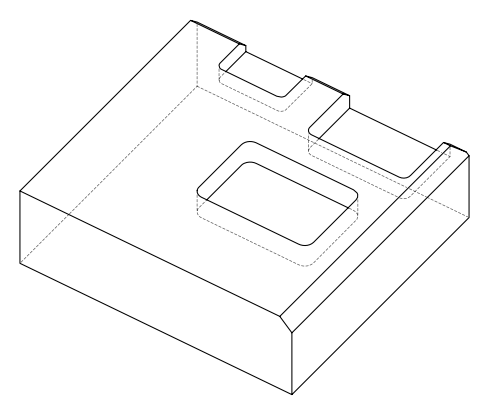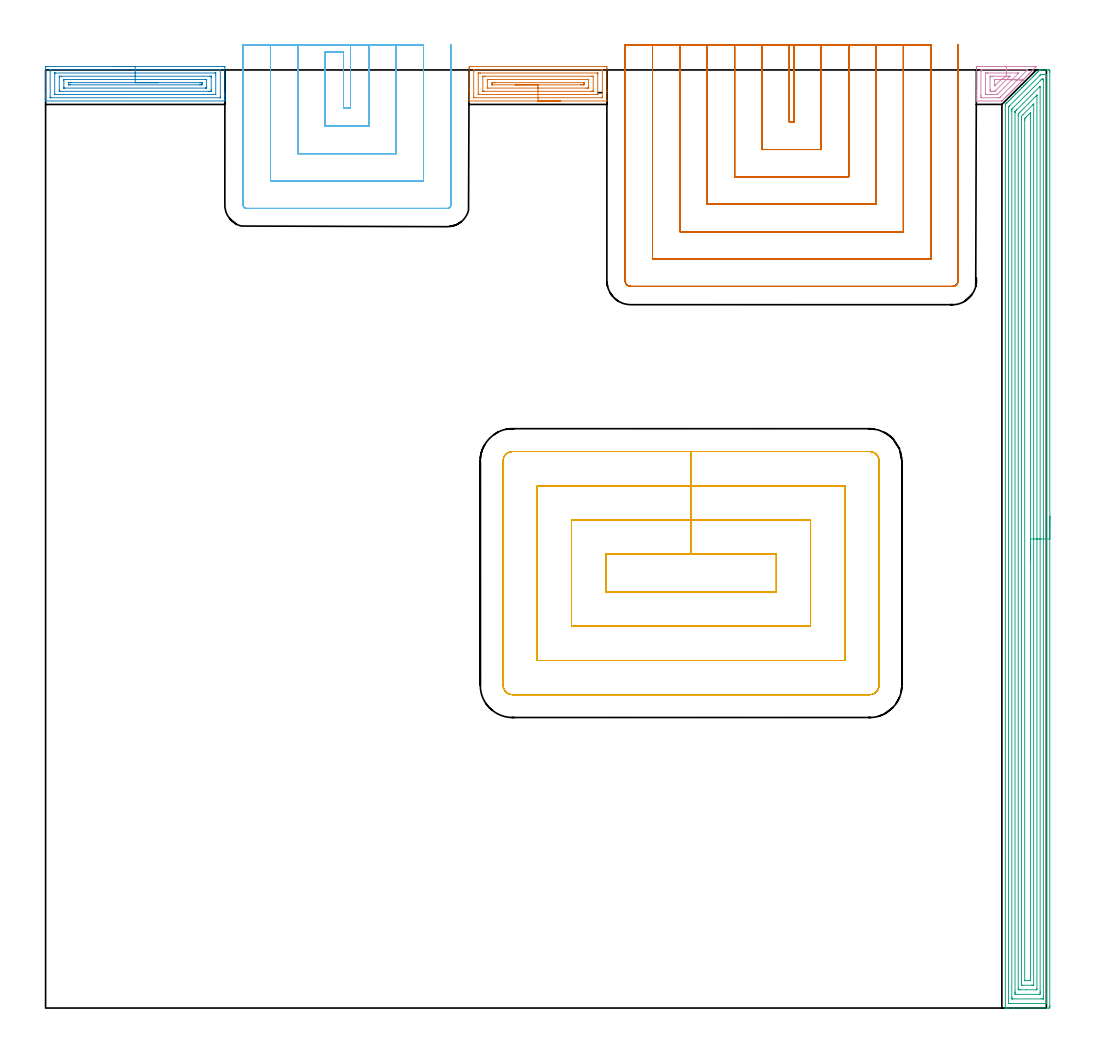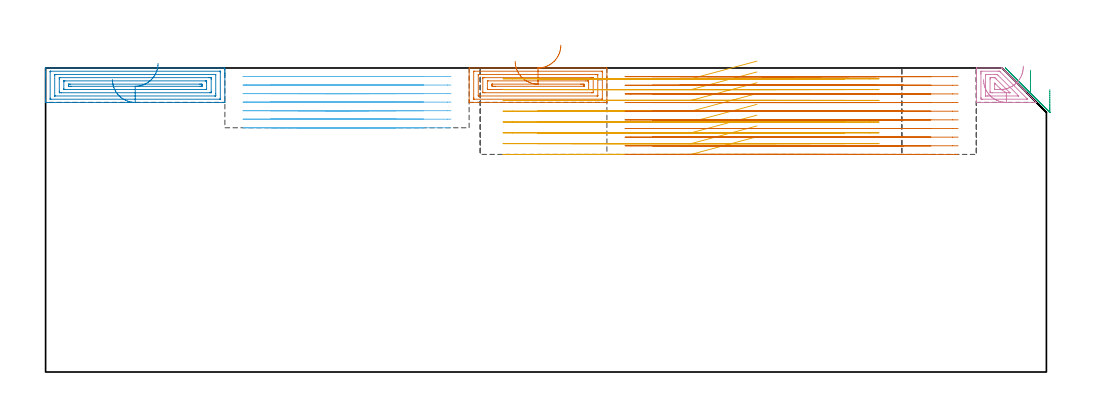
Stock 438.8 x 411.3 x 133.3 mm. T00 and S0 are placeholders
(PLAN: 7 operations, 2 tool changes, 119.7 min)
(1 AREA_MILL | FG_CHAMFER_SURFACE | UGT0205_001 | 3.13 min | 8537 mm3)
(2 AREA_MILL_1 | FG_CHAMFER_SURFACE_1 | UGT0205_001 | 4 min | 9785 mm3)
(3 AREA_MILL_2 | FG_CHAMFER_SURFACE_2 | UGT0205_001 | 23.09 min | 78186 mm3)
(4 AREA_MILL_3 | FG_CHAMFER_SURFACE_3 | UGT0205_001 | 1.14 min | 2686 mm3)
(5 MILL_RECTANGULAR_POCKET | POCKET_RECTANGULAR_STRAIGHT | UGT0201_094 | Follow Part, ap 5, ae 75% | 24.84 min | 880320 mm3)
(6 MILL_SLOT | SLOT_PARTIAL_RECTANGULAR | NXT0201_012 | Follow Part, ap 4, ae 75% | 14.92 min | 190154 mm3)
(7 MILL_SLOT_1 | SLOT_PARTIAL_RECTANGULAR_1 | NXT0201_012 | Follow Part, ap 4, ae 75% | 48.56 min | 628436 mm3)
(TOOL UGT0205_001 | Chamfer Mill 20 x 3 x 45 deg. | D20 FL50 Z2)
(TOOL UGT0201_094 | End mill 20 mm | D20 FL38 Z4)
(TOOL NXT0201_012 | ENDMILL 16mm [2P460-1600-NA 1630] | D16 FL38 Z6)
(OP 1 AREA_MILL)
G17 G21 G94 G90
T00 M6
G54
G17 G0 G90 X225.9 Y397.7 S1061 M3
G43 Z143.3 H0
G94 G1 X225.862 Z142.428 F250.
X225.748 Z141.563
X225.559 Z140.712
X225.297 Z139.88
X224.963 Z139.074
X224.56 Z138.3
X224.092 Z137.564
X223.56 Z136.872
X222.971 Z136.229
X222.328 Z135.639
X221.636 Z135.108
X220.9 Z134.64
X220.126 Z134.237
X219.32 Z133.903
X218.488 Z133.641
X217.637 Z133.452
X216.772 Z133.338
X215.9 Z133.3
X185.773
X185.71 Y397.705 Z133.292
X185.7 Y397.859 Z133.139
Y401.862 Z129.137
Y402.599 Z128.395
Y411.95 Z119.046
X185.703 Y412.319 Z118.677
X185.708 Y412.791 Z118.205
X185.74 Y412.793 Z118.203
X186.216 Y412.8 Z118.2
X245.101
X245.584 Y412.799 Z118.201
X246.06 Y412.793 Z118.203
X246.092 Y412.791 Z118.205
X246.097 Y412.319 Z118.677
X246.1 Y411.804 Z119.192
Y402.599 Z128.395
Y401.862 Z129.137
Y401.716 Z129.282
X246.099 Y397.857 Z133.141
X246.09 Y397.705 Z133.292
X246.027 Y397.7 Z133.3
X215.9
Y399.114 Z131.886
X187.939 Y399.115 Z131.885
X187.783 Y399.118 Z131.882
X187.713 Y399.121 Z131.879
X187.706 Y399.16 Z131.84
X187.702 Y399.205 Z131.795
X187.7 Y399.352 Z131.648
Y410.839 Z120.161
X187.702 Y411.127 Z119.873
X187.706 Y411.318 Z119.682
X187.711 Y411.38 Z119.62
X187.728 Y411.382 Z119.618
X187.779 Y411.384 Z119.616
X187.988 Y411.386 Z119.614
X243.861 Y411.385 Z119.615
X244.017 Y411.382 Z119.618
X244.087 Y411.379 Z119.621
X244.094 Y411.34 Z119.66
X244.098 Y411.295 Z119.705
X244.1 Y411.148 Z119.852
Y399.661 Z131.339
X244.098 Y399.373 Z131.627
X244.094 Y399.182 Z131.818
X244.089 Y399.12 Z131.88
X244.072 Y399.118 Z131.882
X244.021 Y399.115 Z131.885
X243.812 Y399.114 Z131.886
X215.9
Y400.528 Z130.472
X190.065 Y400.529 Z130.471
X189.761 Y400.53 Z130.47
X189.719 Y400.532 Z130.468
X189.714 Y400.534 Z130.466
X189.708 Y400.571 Z130.429
X189.703 Y400.651 Z130.349
X189.7 Y400.892 Z130.108
Y409.728 Z121.272
X189.702 Y409.789 Z121.211
X189.708 Y409.909 Z121.091
X189.713 Y409.966 Z121.034
X189.724 Y409.968 Z121.032
X189.761 Y409.969 Z121.031
X190.342 Y409.971 Z121.029
X190.647
X241.735
X242.039 Y409.97 Z121.03
X242.081 Y409.968 Z121.032
X242.086 Y409.966 Z121.034
X242.092 Y409.929 Z121.071
X242.097 Y409.849 Z121.151
X242.1 Y409.728 Z121.272
Y409.668 Z121.332
Y400.772 Z130.228
X242.098 Y400.711 Z130.289
X242.092 Y400.591 Z130.409
X242.087 Y400.534 Z130.466
X242.076 Y400.532 Z130.468
X242.039 Y400.53 Z130.47
X241.458 Y400.529 Z130.471
X241.153 Y400.528 Z130.472
X215.9
Y401.943 Z129.057
X192.419
X192.19 Y401.944 Z129.056
X191.732 Y401.948 Z129.052
X191.712 Y401.949 Z129.051
X191.709 Y401.973 Z129.027
X191.704 Y402.038 Z128.962
X191.701 Y402.17 Z128.83
Y408.259 Z122.741
X191.703 Y408.438 Z122.562
X191.707 Y408.527 Z122.473
X191.71 Y408.546 Z122.454
X191.72 Y408.551 Z122.449
X191.765 Y408.553 Z122.447
X192.419 Y408.557 Z122.443
X192.647
X239.381
X239.61 Y408.556 Z122.444
X240.068 Y408.552 Z122.448
X240.088 Y408.551 Z122.449
X240.091 Y408.527 Z122.473
X240.096 Y408.462 Z122.538
X240.099 Y408.33 Z122.67
Y402.241 Z128.759
X240.097 Y402.062 Z128.938
X240.093 Y401.973 Z129.027
X240.09 Y401.954 Z129.046
X240.08 Y401.949 Z129.051
X240.035 Y401.947 Z129.053
X239.381 Y401.943 Z129.057
X239.153
X215.9
Y403.357 Z127.643
X194.065
X193.812 Y403.359 Z127.641
X193.741 Y403.362 Z127.638
X193.708 Y403.365 Z127.635
X193.707 Y403.371 Z127.629
X193.703 Y403.413 Z127.587
X193.701 Y403.483 Z127.517
Y406.622 Z124.378
X193.707 Y407.017 Z123.983
X193.71 Y407.133 Z123.867
X193.939 Y407.139 Z123.861
X194.066 Y407.142 Z123.858
X194.191 Y407.143 Z123.857
X194.951
X237.735
X237.988 Y407.141 Z123.859
X238.059 Y407.138 Z123.862
X238.092 Y407.135 Z123.865
X238.093 Y407.129 Z123.871
X238.097 Y407.087 Z123.913
X238.099 Y407.017 Z123.983
Y403.878 Z127.122
X238.093 Y403.483 Z127.517
X238.09 Y403.367 Z127.633
X237.862 Y403.361 Z127.639
X237.734 Y403.358 Z127.642
X237.609 Y403.357 Z127.643
X236.849
X215.9
Y404.771 Z126.229
X195.963 Y404.772 Z126.228
X195.803 Y404.773 Z126.227
X195.746 Y404.775 Z126.225
X195.72 Y404.777 Z126.223
X195.71 Y404.813 Z126.187
X195.706 Y404.988 Z126.012
X195.705 Y405.25 Z125.75
X195.709 Y405.503 Z125.497
X195.732 Y405.722 Z125.278
X195.963 Y405.725 Z125.275
X196.37 Y405.728 Z125.272
X196.849 Y405.729 Z125.271
X197.255
X235.837 Y405.728 Z125.272
X235.997 Y405.727 Z125.273
X236.054 Y405.725 Z125.275
X236.08 Y405.723 Z125.277
X236.09 Y405.686 Z125.314
X236.094 Y405.512 Z125.488
X236.095 Y405.25 Z125.75
X236.091 Y404.997 Z126.003
X236.068 Y404.778 Z126.222
X235.837 Y404.775 Z126.225
X235.43 Y404.772 Z126.228
X234.951 Y404.771 Z126.229
X234.545
X215.9
X215.029 Z126.267
X214.164 Z126.381
X213.312 Z126.57
X212.48 Z126.832
X211.674 Z127.166
X210.9 Z127.569
X210.164 Z128.037
X209.472 Z128.568
X208.829 Z129.158
X208.24 Z129.801
X207.709 Z130.493
X207.24 Z131.229
X206.837 Z132.003
X206.503 Z132.809
X206.241 Z133.641
X206.052 Z134.492
X205.938 Z135.357
X205.9 Z136.229
G0 Z143.3
M5
M2
(OP 2 AREA_MILL_1)
G17 G21 G94 G90
T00 M6
G54
G17 G0 G90 X29.3 Y412.8 S1061 M3
G43 Z143.3 H0
Z128.2
G94 G1 X29.338 Z127.329 F250.
X29.452 Z126.464
X29.641 Z125.612
X29.903 Z124.78
X30.237 Z123.974
X30.64 Z123.2
X31.108 Z122.464
X31.64 Z121.772
X32.229 Z121.129
X32.872 Z120.54
X33.564 Z120.009
X34.3 Z119.54
X35.074 Z119.137
X35.88 Z118.803
X36.712 Z118.541
X37.563 Z118.352
X38.428 Z118.238
X39.3 Z118.2
X78.025
X78.436 Y412.795 Z118.202
X78.59 Y412.791 Z118.206
X78.6 Y412.632 Z118.365
Y401.716 Z129.279
Y401.089 Z129.909
Y400.832 Z130.165
Y400.205 Z130.792
Y399.948 Z131.048
Y399.435 Z131.564
Y398.695 Z132.304
Y398.181 Z132.817
X78.599 Y397.979 Z133.02
X78.59 Y397.706 Z133.293
X78.471 Y397.7 Z133.3
X0.129
X0.01 Y397.706 Z133.293
X0. Y397.98 Z133.019
Y399.435 Z131.564
Y399.948 Z131.048
Y400.205 Z130.792
Y400.832 Z130.165
Y401.089 Z129.909
Y401.716 Z129.279
Y411.749 Z119.248
X0.004 Y412.319 Z118.678
X0.008 Y412.791 Z118.206
X0.095 Y412.794 Z118.203
X0.574 Y412.8 Z118.2
X39.3
Y411.386 Z119.614
X76.295
X76.463 Y411.384 Z119.616
X76.546 Y411.381 Z119.619
X76.581 Y411.379 Z119.621
X76.59 Y411.359 Z119.641
X76.594 Y411.279 Z119.721
X76.599 Y411.084 Z119.916
X76.6 Y399.596 Z131.404
X76.597 Y399.244 Z131.756
X76.593 Y399.143 Z131.857
X76.59 Y399.12 Z131.88
X76.585 Y399.118 Z131.882
X76.56 Y399.116 Z131.884
X76.455 Y399.115 Z131.885
X76.245 Y399.114 Z131.886
X2.305
X2.137 Y399.116 Z131.884
X2.054 Y399.119 Z131.881
X2.019 Y399.121 Z131.879
X2.01 Y399.141 Z131.859
X2.006 Y399.221 Z131.779
X2.001 Y399.416 Z131.584
X2. Y410.904 Z120.096
X2.003 Y411.256 Z119.744
X2.007 Y411.356 Z119.644
X2.01 Y411.38 Z119.62
X2.015 Y411.382 Z119.618
X2.04 Y411.384 Z119.616
X2.145 Y411.385 Z119.615
X2.355 Y411.386 Z119.614
X39.3
Y409.971 Z121.029
X74.159
X74.465 Y409.967 Z121.033
X74.564 Y409.965 Z121.035
X74.59 Y409.959 Z121.041
X74.595 Y409.892 Z121.108
X74.598 Y409.802 Z121.198
X74.599 Y409.668 Z121.332
X74.6 Y408.919 Z122.081
X74.599 Y400.698 Z130.302
X74.592 Y400.564 Z130.436
X74.589 Y400.534 Z130.466
X74.578 Y400.532 Z130.468
X74.541 Y400.53 Z130.47
X74.465 Y400.529 Z130.471
X4.44
X4.135 Y400.533 Z130.467
X4.036 Y400.535 Z130.465
X4.01 Y400.541 Z130.459
X4.005 Y400.608 Z130.392
X4.002 Y400.698 Z130.302
X4. Y400.832 Z130.168
Y400.966 Z130.034
X4.001 Y409.801 Z121.199
X4.008 Y409.936 Z121.064
X4.011 Y409.966 Z121.034
X4.022 Y409.968 Z121.032
X4.059 Y409.97 Z121.03
X4.135 Y409.971 Z121.029
X39.3
Y408.557 Z122.443
X72.023
X72.519 Y408.555 Z122.445
X72.575 Y408.553 Z122.447
X72.587 Y408.551 Z122.449
X72.591 Y408.539 Z122.461
X72.595 Y408.497 Z122.503
X72.599 Y408.326 Z122.674
X72.6 Y407.984 Z123.016
Y402.599 Z128.401
X72.596 Y402.199 Z128.801
X72.592 Y401.999 Z129.001
X72.59 Y401.955 Z129.045
X72.548 Y401.95 Z129.05
X72.451 Y401.947 Z129.053
X71.794 Y401.943 Z129.057
X71.565
X6.577
X6.081 Y401.945 Z129.055
X6.025 Y401.947 Z129.053
X6.013 Y401.949 Z129.051
X6.009 Y401.961 Z129.039
X6.005 Y402.003 Z128.997
X6.001 Y402.174 Z128.826
X6. Y402.516 Z128.484
Y407.901 Z123.099
X6.004 Y408.301 Z122.699
X6.008 Y408.5 Z122.5
X6.01 Y408.545 Z122.455
X6.052 Y408.55 Z122.45
X6.149 Y408.553 Z122.447
X6.806 Y408.557 Z122.443
X7.035
X39.3
Y407.143 Z123.857
X70.14 Y407.142 Z123.858
X70.394 Y407.14 Z123.86
X70.562 Y407.136 Z123.864
X70.592 Y407.132 Z123.868
X70.594 Y407.124 Z123.876
X70.597 Y407.1 Z123.9
X70.599 Y407.017 Z123.983
X70.6 Y403.784 Z127.216
X70.598 Y403.483 Z127.517
X70.595 Y403.41 Z127.59
X70.59 Y403.375 Z127.625
X70.586 Y403.364 Z127.636
X70.52 Y403.362 Z127.638
X70.267 Y403.358 Z127.642
X70.14 Y403.357 Z127.643
X70.013
X8.46
X8.206 Y403.36 Z127.64
X8.038 Y403.364 Z127.636
X8.008 Y403.368 Z127.632
X8.006 Y403.376 Z127.624
X8.003 Y403.4 Z127.6
X8.001 Y403.483 Z127.517
X8. Y406.716 Z124.284
X8.002 Y407.017 Z123.983
X8.005 Y407.09 Z123.91
X8.01 Y407.125 Z123.875
X8.014 Y407.136 Z123.864
X8.079 Y407.138 Z123.862
X8.333 Y407.142 Z123.858
X8.46 Y407.143 Z123.857
X8.587
X39.3
Y405.729 Z125.271
X67.75
X68.233 Y405.727 Z125.273
X68.394 Y405.725 Z125.275
X68.521 Y405.722 Z125.278
X68.59 Y405.713 Z125.287
X68.592 Y405.614 Z125.386
X68.595 Y405.25 Z125.75
X68.593 Y404.892 Z126.108
X68.585 Y404.778 Z126.222
X68.474 Y404.776 Z126.224
X68.233 Y404.773 Z126.227
X67.825 Y404.771 Z126.229
X67.343
X10.849
X10.367 Y404.773 Z126.227
X10.206 Y404.775 Z126.225
X10.079 Y404.778 Z126.222
X10.01 Y404.787 Z126.213
X10.008 Y404.886 Z126.114
X10.005 Y405.25 Z125.75
X10.007 Y405.608 Z125.392
X10.015 Y405.722 Z125.278
X10.126 Y405.724 Z125.276
X10.367 Y405.727 Z125.273
X10.775 Y405.728 Z125.272
X11.257 Y405.729 Z125.271
X39.3
X40.172 Z125.309
X41.036 Z125.423
X41.888 Z125.612
X42.72 Z125.874
X43.526 Z126.208
X44.3 Z126.611
X45.036 Z127.08
X45.728 Z127.611
X46.371 Z128.2
X46.96 Z128.843
X47.491 Z129.535
X47.96 Z130.271
X48.363 Z131.045
X48.697 Z131.851
X48.959 Z132.683
X49.148 Z133.535
X49.262 Z134.4
X49.3 Z135.271
G0 Z143.3
M5
M2
(OP 3 AREA_MILL_2)
G17 G21 G94 G90
T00 M6
G54
G17 G0 G90 X440.3 Y215.65 S1061 M3
G43 Z143.3 H0
Z123.8
G94 G1 Y215.612 Z122.928 F250.
Y215.498 Z122.063
Y215.309 Z121.212
Y215.047 Z120.38
Y214.713 Z119.574
Y214.31 Z118.8
Y213.842 Z118.064
Y213.31 Z117.372
Y212.721 Z116.729
Y212.078 Z116.14
Y211.386 Z115.608
Y210.65 Z115.14
Y209.876 Z114.737
Y209.07 Z114.403
Y208.238 Z114.141
Y207.386 Z113.952
Y206.522 Z113.838
Y205.65 Z113.8
Y1.03
X440.299 Y0.618 Z113.801
X440.295 Y0.142 Z113.803
X440.292 Y0.009 Z113.806
X439.824 Y0. Z114.274
X424.537 Z129.558
X422.159 Z131.935
X421.48 Z132.619
X421.166 Z132.933
X420.813 Z133.277
X420.802 Y0.007 Z133.288
X420.8 Y0.172 Z133.3
Y395.941
X420.804 Y396.196 Z133.29
X420.822 Y396.224 Z133.273
X420.986 Y396.387 Z133.112
X421.123 Y396.524 Z132.975
X421.276 Y396.679 Z132.819
X421.433 Y396.834 Z132.665
X421.56 Y396.961 Z132.538
X421.718 Y397.12 Z132.377
X422.218 Y397.618 Z131.882
X422.475 Y397.876 Z131.623
X422.601 Y398.003 Z131.495
X422.959 Y398.359 Z131.141
X423.132 Y398.532 Z130.968
X423.369 Y398.77 Z130.729
X423.484 Y398.886 Z130.612
X423.813 Y399.214 Z130.286
X424.046 Y399.446 Z130.054
X424.262 Y399.663 Z129.836
X424.367 Y399.769 Z129.729
X424.809 Y400.21 Z129.29
X425.251 Y400.653 Z128.845
X425.454 Y400.854 Z128.645
X425.522 Y400.922 Z128.578
X426.134 Y401.536 Z127.962
X426.375 Y401.776 Z127.724
X427.017 Y402.419 Z127.079
X427.229 Y402.629 Z126.871
X427.9 Y403.302 Z126.196
X428.083 Y403.484 Z126.017
X428.134 Y403.534 Z125.966
X428.784 Y404.185 Z125.313
X428.938 Y404.338 Z125.162
X429.028 Y404.428 Z125.072
X429.225 Y404.626 Z124.873
X429.324 Y404.726 Z124.773
X429.667 Y405.068 Z124.43
X429.792 Y405.192 Z124.308
X429.921 Y405.321 Z124.179
X430.108 Y405.51 Z123.989
X430.218 Y405.619 Z123.88
X430.814 Y406.215 Z123.285
X430.992 Y406.393 Z123.106
X431.708 Y407.108 Z122.392
X431.875 Y407.276 Z122.222
X432.601 Y408.001 Z121.498
X432.758 Y408.16 Z121.339
X433.2 Y408.6 Z120.9
X433.494 Y408.895 Z120.605
X433.641 Y409.043 Z120.455
X434.062 Y409.462 Z120.038
X434.083 Y409.483 Z120.017
X434.387 Y409.788 Z119.711
X434.525 Y409.926 Z119.572
X434.916 Y410.316 Z119.184
X435.02 Y410.42 Z119.08
X435.281 Y410.681 Z118.818
X435.408 Y410.81 Z118.688
X435.77 Y411.17 Z118.33
X435.849 Y411.25 Z118.25
X435.879 Y411.277 Z118.221
X435.91 Y411.299 Z118.188
X436.291 Y411.3 Z117.808
X436.359 Z117.74
X437.174 Z116.921
X438.397 Z115.7
X438.941 Z115.154
X439.552 Z114.543
X439.824 Y411.297 Z114.271
X440.291 Y411.291 Z113.805
X440.294 Y411.157 Z113.803
X440.299 Y410.681 Z113.801
X440.3 Y410.2 Z113.8
Y205.65
X438.886 Z115.214
X438.885 Y2.091 Z115.215
X438.884 Y2.039 Z115.216
X438.881 Y2.015 Z115.219
X438.88 Y2.01 Z115.22
X438.858 Y2.008 Z115.242
X438.457 Y2.001 Z115.643
X423.043 Z131.057
X422.557 Y2.003 Z131.543
X422.327 Y2.01 Z131.773
X422.221 Y2.02 Z131.879
X422.215 Y2.349 Z131.885
Y2.405
Y394.601
X422.219 Y395.019 Z131.881
X422.221 Y395.123 Z131.879
X422.228 Y395.166 Z131.872
X422.254 Y395.196 Z131.846
X422.352 Y395.299 Z131.748
X422.544 Y395.494 Z131.556
X435.944 Y408.895 Z118.156
X436.12 Y409.068 Z117.98
X436.291 Y409.233 Z117.809
X436.354 Y409.29 Z117.746
X436.412 Y409.293 Z117.688
X436.532 Y409.297 Z117.568
X436.774 Y409.3 Z117.326
X438.057 Y409.299 Z116.043
X438.543 Y409.297 Z115.557
X438.773 Y409.29 Z115.327
X438.879 Y409.28 Z115.221
X438.885 Y408.951 Z115.215
Y408.895
X438.886 Y205.65 Z115.214
X437.472 Z116.628
X437.471 Y4.785 Z116.629
X437.469 Y4.192 Z116.631
X437.466 Y4.043 Z116.634
X437.465 Y4.013 Z116.635
X437.427 Y4.008 Z116.673
X437.362 Y4.002 Z116.738
X437.174 Y4.001 Z116.926
X436.481 Y4. Z117.619
X424.115 Y4.001 Z129.985
X423.926 Y4.004 Z130.174
X423.736 Y4.01 Z130.364
X423.635 Y4.021 Z130.465
X423.632 Y4.092 Z130.468
X423.63 Y4.192 Z130.47
X423.629 Y4.492 Z130.471
Y393.114
X423.63 Y393.707 Z130.47
X423.633 Y394.004 Z130.467
X423.635 Y394.104 Z130.465
X423.692 Y394.181 Z130.408
X423.926 Y394.424 Z130.174
X424.013 Y394.513 Z130.087
X436.448 Y406.949 Z117.652
X436.61 Y407.108 Z117.49
X436.8 Y407.288 Z117.3
X436.988 Y407.296 Z117.112
X437.174 Y407.295 Z116.926
X437.364 Y407.29 Z116.736
X437.465 Y407.279 Z116.635
X437.468 Y407.208 Z116.632
X437.47 Y407.108 Z116.63
X437.471 Y406.808 Z116.629
X437.472 Y205.65 Z116.628
X436.057 Z118.043
Y7.109
X436.056 Y6.872 Z118.044
X436.051 Y6.221 Z118.049
X436.047 Y6.01 Z118.053
X435.387 Y6. Z118.713
X425.671 Z128.429
X425.257 Y6.006 Z128.843
X425.057 Y6.01 Z129.043
X425.05 Y6.124 Z129.05
X425.044 Y6.634 Z129.056
X425.043 Y6.872 Z129.057
Y7.529
Y392.577
X425.044 Y392.814 Z129.056
X425.046 Y392.978 Z129.054
X425.05 Y393.059 Z129.05
X425.054 Y393.094 Z129.046
X425.078 Y393.12 Z129.022
X425.232 Y393.279 Z128.868
X425.656 Y393.707 Z128.444
X425.692 Y393.744 Z128.408
X435.943 Y403.994 Z118.157
X436.009 Y404.057 Z118.091
X436.036 Y404.081 Z118.064
X436.049 Y404.089 Z118.051
X436.051 Y404.084 Z118.049
X436.053 Y404.007 Z118.047
X436.057 Y403.772 Z118.043
Y205.65
X434.643 Z119.457
Y8.539
X434.636 Y8.026 Z119.464
X434.605 Y8.01 Z119.495
X434.525 Y8.007 Z119.575
X434.291 Y8.001 Z119.809
X430.108 Y8. Z123.992
X427.459 Z126.641
X427.226 Y8.001 Z126.874
X426.576 Y8.008 Z127.524
X426.484 Y8.01 Z127.616
X426.464 Y8.018 Z127.636
X426.461 Y8.139 Z127.639
X426.459 Y8.299 Z127.641
X426.457 Y8.779 Z127.643
Y391.147
X426.462 Y391.92 Z127.638
X426.463 Y392.035 Z127.637
X426.495 Y392.085 Z127.605
X426.576 Y392.17 Z127.524
X426.893 Y392.493 Z127.207
X427.212 Y392.814 Z126.888
X434.525 Y400.126 Z119.575
X434.607 Y400.206 Z119.493
X434.631 Y400.225 Z119.469
X434.637 Y400.227 Z119.463
X434.639 Y400.223 Z119.461
X434.642 Y400.161 Z119.458
X434.643 Y400.081 Z119.457
Y399.961
Y205.65
X433.229 Z120.871
X433.228 Y10.208 Z120.872
X433.227 Y10.089 Z120.873
X433.224 Y10.03 Z120.876
X433.221 Y10.01 Z120.879
X433.194 Y10.005 Z120.906
X432.758 Y10.002 Z121.342
X432.315 Y10. Z121.785
X428.342 Y10.001 Z125.758
X427.895 Y10.004 Z126.205
X427.879 Y10.01 Z126.221
X427.876 Y10.023 Z126.224
X427.873 Y10.446 Z126.227
X427.871 Y10.922 Z126.229
Y11.339
Y389.716
X427.873 Y390.134 Z126.227
X427.876 Y390.605 Z126.224
X427.882 Y391.027 Z126.218
X428.554 Y391.706 Z125.546
X432.758 Y395.91 Z121.342
X432.997 Y396.146 Z121.103
X433.191 Y396.334 Z120.909
X433.218 Y396.359 Z120.882
X433.222 Y396.321 Z120.878
X433.226 Y396.241 Z120.874
X433.228 Y396.165 Z120.872
X433.229 Y396.108 Z120.871
Y205.65
X431.815 Z122.285
X431.814 Y12.294 Z122.286
X431.813 Y12.232 Z122.287
X431.808 Y12.027 Z122.292
X431.804 Y12.01 Z122.296
X431.727 Y12.006 Z122.373
X431.604 Y12.002 Z122.496
X431.451 Y12.001 Z122.649
X431.221 Y12. Z122.879
X429.455 Z124.645
X429.354 Y12.001 Z124.746
X429.329 Y12.004 Z124.771
X429.306 Y12.01 Z124.794
X429.292 Y12.016 Z124.808
X429.291 Y12.042 Z124.809
X429.286 Y12.171 Z124.814
Y389.24
X429.288 Y389.657 Z124.812
X429.29 Y389.864 Z124.81
X429.292 Y389.965 Z124.808
X429.333 Y390.025 Z124.767
X429.435 Y390.134 Z124.665
X429.772 Y390.474 Z124.328
X430.108 Y390.811 Z123.992
X431.406 Y392.108 Z122.694
X431.549 Y392.25 Z122.551
X431.787 Y392.48 Z122.313
X431.807 Y392.498 Z122.293
X431.809 Y392.443 Z122.291
X431.812 Y392.289 Z122.288
X431.815 Y391.981 Z122.285
Y391.92
Y205.65
Y204.778 Z122.323
Y203.914 Z122.437
Y203.062 Z122.626
Y202.23 Z122.888
Y201.424 Z123.222
Y200.65 Z123.625
Y199.914 Z124.094
Y199.222 Z124.625
Y198.579 Z125.214
Y197.99 Z125.857
Y197.458 Z126.549
Y196.99 Z127.285
Y196.587 Z128.059
Y196.253 Z128.865
Y195.991 Z129.697
Y195.802 Z130.549
Y195.688 Z131.414
Y195.65 Z132.285
G0 Z143.3
M5
M2
(OP 4 AREA_MILL_3)
G17 G21 G94 G90
T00 M6
G54
G17 G0 G90 X411.25 Y412.8 S1061 M3
G43 Z143.3 H0
Z128.2
G94 G1 X411.288 Z127.328 F250.
X411.402 Z126.464
X411.591 Z125.612
X411.853 Z124.78
X412.187 Z123.974
X412.59 Z123.2
X413.059 Z122.464
X413.59 Z121.772
X414.179 Z121.129
X414.822 Z120.54
X415.514 Z120.009
X416.25 Z119.54
X417.024 Z119.137
X417.83 Z118.803
X418.662 Z118.541
X419.514 Z118.352
X420.378 Z118.238
X421.25 Z118.2
X434.375
X434.391 Y412.798 Z118.201
X434.376 Y412.775 Z118.224
X433.92 Y412.319 Z118.678
X433.46 Y411.86 Z119.14
X433.037 Y411.435 Z119.562
X432.543 Y410.943 Z120.057
X432.153 Y410.552 Z120.446
X431.626 Y410.026 Z120.973
X431.385 Y409.783 Z121.214
X431.269 Y409.668 Z121.329
X431.087 Y409.487 Z121.513
X430.934 Y409.334 Z121.666
X430.827 Y409.226 Z121.771
X430.789 Y409.188 Z121.81
X430.081 Y408.481 Z122.519
X429.944 Y408.343 Z122.654
X429.894 Y408.293 Z122.705
X429.228 Y407.628 Z123.372
X429.061 Y407.459 Z123.538
X429. Y407.399 Z123.599
X428.374 Y406.774 Z124.226
X428.177 Y406.575 Z124.421
X427.521 Y405.921 Z125.079
X427.294 Y405.692 Z125.304
X426.669 Y405.069 Z125.931
X426.615 Y405.015 Z125.984
X426.41 Y404.808 Z126.188
X425.816 Y404.216 Z126.784
X425.721 Y404.121 Z126.878
X425.527 Y403.925 Z127.071
X424.963 Y403.362 Z127.637
X424.827 Y403.226 Z127.772
X424.643 Y403.041 Z127.955
X424.109 Y402.509 Z128.491
X423.759 Y402.157 Z128.839
X423.256 Y401.656 Z129.344
X423.039 Y401.437 Z129.56
X422.876 Y401.274 Z129.721
X422.715 Y401.114 Z129.883
X422.591 Y400.99 Z130.007
X422.435 Y400.832 Z130.163
X422.279 Y400.678 Z130.32
X422.144 Y400.543 Z130.455
X421.993 Y400.39 Z130.605
X421.842 Y400.241 Z130.757
X421.697 Y400.096 Z130.902
X421.551 Y399.949 Z131.047
X421.406 Y399.805 Z131.193
X421.25 Y399.649 Z131.349
X421.109 Y399.507 Z131.489
X420.969 Y399.368 Z131.63
X420.803 Y399.202 Z131.796
X420.667 Y399.065 Z131.931
X419.462 Y397.86 Z133.137
X419.323 Y397.727 Z133.27
X419.295 Y397.705 Z133.29
X419.014 Y397.7 Z133.3
X408.283
X408.108 Y397.703 Z133.288
X408.1 Y397.716 Z133.275
Y398.095 Z132.905
Y398.34 Z132.66
Y399.065 Z131.93
Y400.311 Z130.686
Y401.716 Z129.28
Y412.058 Z118.939
X408.103 Y412.319 Z118.679
X408.109 Y412.792 Z118.206
X408.248 Y412.795 Z118.203
X408.731 Y412.8 Z118.2
X421.25
Y411.386 Z119.614
X430.243 Y411.385 Z119.615
X430.496 Y411.379 Z119.621
X430.482 Y411.343 Z119.657
X430.388 Y411.242 Z119.758
X430.29 Y411.141 Z119.859
X430.192 Y411.042 Z119.958
X418.567 Y399.417 Z131.583
X418.388 Y399.243 Z131.757
X418.281 Y399.143 Z131.857
X418.249 Y399.121 Z131.879
X418.2 Y399.118 Z131.882
X418.095 Y399.116 Z131.884
X417.673 Y399.114 Z131.886
X410.468 Y399.115 Z131.885
X410.126 Y399.121 Z131.879
X410.11 Y399.232 Z131.768
X410.103 Y399.476 Z131.524
X410.101 Y399.949 Z131.051
X410.1 Y400.363 Z130.637
X410.101 Y410.552 Z120.448
X410.102 Y410.963 Z120.037
X410.11 Y411.373 Z119.627
X410.519 Y411.384 Z119.616
X410.57 Y411.385 Z119.615
X421.25 Y411.386 Z119.614
Y409.972 Z121.028
X426.309 Y409.971 Z121.029
X426.429 Y409.969 Z121.031
X426.615 Y409.965 Z121.035
X426.647 Y409.956 Z121.044
X426.633 Y409.938 Z121.062
X426.615 Y409.916 Z121.084
X417.533 Y400.832 Z130.168
X417.28 Y400.585 Z130.415
X417.239 Y400.548 Z130.452
X417.221 Y400.536 Z130.464
X417.188 Y400.533 Z130.467
X417.084 Y400.53 Z130.47
X416.779 Y400.529 Z130.471
X416.192 Y400.528 Z130.472
X413.509
X412.615 Y400.529 Z130.471
X412.308 Y400.53 Z130.47
X412.205 Y400.532 Z130.468
X412.125 Y400.535 Z130.465
X412.11 Y400.538 Z130.462
X412.106 Y400.569 Z130.431
X412.103 Y400.627 Z130.373
X412.101 Y400.832 Z130.168
X412.1 Y401.037 Z129.963
X412.101 Y409.872 Z121.128
X412.107 Y409.941 Z121.059
X412.11 Y409.962 Z121.038
X412.119 Y409.965 Z121.035
X412.154 Y409.967 Z121.033
X412.308 Y409.97 Z121.03
X412.895 Y409.971 Z121.029
X413.202 Y409.972 Z121.028
X421.25
Y408.557 Z122.443
X422.374
X422.662
X422.75 Y408.556 Z122.444
X422.786 Y408.553 Z122.447
X422.791 Y408.551 Z122.449
X422.79 Y408.547 Z122.453
X422.755 Y408.507 Z122.493
X422.665 Y408.414 Z122.586
X422.593 Y408.341 Z122.659
X416.779 Y402.527 Z128.473
X416.367 Y402.123 Z128.877
X416.202 Y401.963 Z129.037
X416.172 Y401.949 Z129.051
X416.133 Y401.947 Z129.053
X416.051 Y401.944 Z129.056
X415.885 Y401.943 Z129.057
X415.655
X414.99
X414.76 Y401.944 Z129.056
X414.233 Y401.948 Z129.052
X414.112 Y401.95 Z129.05
X414.108 Y402.159 Z128.841
X414.1 Y402.595 Z128.405
Y407.897 Z123.103
X414.109 Y408.341 Z122.659
X414.114 Y408.55 Z122.45
X414.33 Y408.553 Z122.447
X414.99 Y408.557 Z122.443
X415.22
X421.25
X418.924 Y407.134 Z123.866
X418.815 Y407.017 Z123.983
X418.693 Y406.893 Z124.107
X418.567 Y406.765 Z124.235
X416.471 Y404.671 Z126.329
X416.161 Y404.366 Z126.634
X416.147 Y404.356 Z126.644
X416.11 Y404.366 Z126.634
X416.107 Y404.488 Z126.512
X416.101 Y405.037 Z125.963
X416.1 Y406.804 Z124.196
X416.103 Y407.017 Z123.983
X416.106 Y407.101 Z123.899
X416.109 Y407.136 Z123.864
X416.269 Y407.139 Z123.861
X416.524 Y407.142 Z123.858
X418.567
X418.695 Y407.14 Z123.86
X418.924 Y407.134 Z123.866
X419.794 Y407.111 Z123.927
X420.655 Y407.089 Z124.063
X421.501 Y407.067 Z124.274
X422.326 Y407.045 Z124.558
X423.123 Y407.024 Z124.913
X423.886 Y407.004 Z125.336
X424.609 Y406.985 Z125.824
X425.286 Y406.968 Z126.373
X425.914 Y406.951 Z126.979
X426.486 Y406.936 Z127.637
X426.998 Y406.923 Z128.343
X427.448 Y406.911 Z129.091
X427.83 Y406.901 Z129.875
X428.142 Y406.893 Z130.689
X428.383 Y406.886 Z131.528
X428.549 Y406.882 Z132.384
X428.64 Y406.88 Z133.252
X428.656 Y406.879 Z134.124
G0 Z143.3
M5
M2
(OP 5 MILL_RECTANGULAR_POCKET)
G17 G21 G94 G90
T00 M6
G54
G17 G0 G90 X311.877 Y199. S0 M3
G43 Z143.3 H0
Z136.3
G94 G1 X283. Z128.562 F250.
X245.6 F500.
Y182.4
X320.4
Y199.
X283.
Y214.
X230.6
Y167.4
X335.4
Y214.
X283.
Y229.
X215.6
Y152.4
X350.4
Y229.
X283.
Y244.
X204.7
G3 X200.6 Y239.9 R4.1
G1 Y141.5
G3 X204.7 Y137.4 R4.1
G1 X361.3
G3 X365.4 Y141.5 R4.1
G1 Y239.9
G3 X361.3 Y244. R4.1
G1 X283.
X282.
G0 X311.877 Y199. Z131.562
G1 X283. Z123.825 F250.
X245.6 F500.
Y182.4
X320.4
Y199.
X283.
Y214.
X230.6
Y167.4
X335.4
Y214.
X283.
Y229.
X215.6
Y152.4
X350.4
Y229.
X283.
Y244.
X204.7
G3 X200.6 Y239.9 R4.1
G1 Y141.5
G3 X204.7 Y137.4 R4.1
G1 X361.3
G3 X365.4 Y141.5 R4.1
G1 Y239.9
G3 X361.3 Y244. R4.1
G1 X283.
X282.
G0 X311.877 Y199. Z126.825
G1 X283. Z119.087 F250.
X245.6 F500.
Y182.4
X320.4
Y199.
X283.
Y214.
X230.6
Y167.4
X335.4
Y214.
X283.
Y229.
X215.6
Y152.4
X350.4
Y229.
X283.
Y244.
X204.7
G3 X200.6 Y239.9 R4.1
G1 Y141.5
G3 X204.7 Y137.4 R4.1
G1 X361.3
G3 X365.4 Y141.5 R4.1
G1 Y239.9
G3 X361.3 Y244. R4.1
G1 X283.
X282.
G0 X311.877 Y199. Z122.087
G1 X283. Z114.35 F250.
X245.6 F500.
Y182.4
X320.4
Y199.
X283.
Y214.
X230.6
Y167.4
X335.4
Y214.
X283.
Y229.
X215.6
Y152.4
X350.4
Y229.
X283.
Y244.
X204.7
G3 X200.6 Y239.9 R4.1
G1 Y141.5
G3 X204.7 Y137.4 R4.1
G1 X361.3
G3 X365.4 Y141.5 R4.1
G1 Y239.9
G3 X361.3 Y244. R4.1
G1 X283.
X282.
G0 X311.877 Y199. Z117.35
G1 X283. Z109.612 F250.
X245.6 F500.
Y182.4
X320.4
Y199.
X283.
Y214.
X230.6
Y167.4
X335.4
Y214.
X283.
Y229.
X215.6
Y152.4
X350.4
Y229.
X283.
Y244.
X204.7
G3 X200.6 Y239.9 R4.1
G1 Y141.5
G3 X204.7 Y137.4 R4.1
G1 X361.3
G3 X365.4 Y141.5 R4.1
G1 Y239.9
G3 X361.3 Y244. R4.1
G1 X283.
X282.
G0 X311.877 Y199. Z112.612
G1 X283. Z104.875 F250.
X245.6 F500.
Y182.4
X320.4
Y199.
X283.
Y214.
X230.6
Y167.4
X335.4
Y214.
X283.
Y229.
X215.6
Y152.4
X350.4
Y229.
X283.
Y244.
X204.7
G3 X200.6 Y239.9 R4.1
G1 Y141.5
G3 X204.7 Y137.4 R4.1
G1 X361.3
G3 X365.4 Y141.5 R4.1
G1 Y239.9
G3 X361.3 Y244. R4.1
G1 X283.
X282.
G0 X311.877 Y199. Z107.875
G1 X283. Z100.137 F250.
X245.6 F500.
Y182.4
X320.4
Y199.
X283.
Y214.
X230.6
Y167.4
X335.4
Y214.
X283.
Y229.
X215.6
Y152.4
X350.4
Y229.
X283.
Y244.
X204.7
G3 X200.6 Y239.9 R4.1
G1 Y141.5
G3 X204.7 Y137.4 R4.1
G1 X361.3
G3 X365.4 Y141.5 R4.1
G1 Y239.9
G3 X361.3 Y244. R4.1
G1 X283.
X282.
G0 X311.877 Y199. Z103.137
G1 X283. Z95.4 F250.
X245.6 F500.
Y182.4
X320.4
Y199.
X283.
Y214.
X230.6
Y167.4
X335.4
Y214.
X283.
Y229.
X215.6
Y152.4
X350.4
Y229.
X283.
Y244.
X204.7
G3 X200.6 Y239.9 R4.1
G1 Y141.5
G3 X204.7 Y137.4 R4.1
G1 X361.3
G3 X365.4 Y141.5 R4.1
G1 Y239.9
G3 X361.3 Y244. R4.1
G1 X283.
X282.
G0 Z143.3
M5
M2
(OP 6 MILL_SLOT)
G17 G21 G94 G90
T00 M6
G54
G17 G0 G90 X133.718 Y422.3 S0 M3
G43 Z143.3 H1
Z129.557
G94 G1 X133.701 Y419.3 F250.
G3 X133.7 Y419.046 R44. F500.
G1 Y394.6
X130.6
Y419.046
X130.599 Y419.3
X122.599
X122.6 Y419.046
Y386.6
X141.7
Y419.046
X141.701 Y419.3
X141.722 Y422.3 F250.
X110.567
X110.599 Y419.3
G2 X110.6 Y419.046 R24. F500.
G1 Y374.6
X153.7
Y419.046
G2 X153.701 Y419.3 R24.
G1 X153.733 Y422.3 F250.
X98.534 Y422.299
X98.597 Y419.3
G2 X98.6 Y419.046 R12. F500.
G1 Y362.6
X165.7
Y419.046
G2 X165.703 Y419.3 R12.
G1 X165.766 Y422.299 F250.
X86.6 Y422.046
Y419.046
Y352.1 F500.
G3 X88.1 Y350.6 R1.5
G1 X176.2
G3 X177.7 Y352.1 R1.5
G1 Y419.046
Y422.046 F250.
G0 X133.704 Y422.3 Z125.814
G1 X133.7 Y419.3
Y419.236 F500.
Y394.6
X130.6
Y419.236
Y419.3
X122.6
Y419.236
Y386.6
X141.7
Y419.236
Y419.3
X141.705 Y422.3 F250.
X110.592
X110.6 Y419.3
Y419.236 F500.
Y374.6
X153.7
Y419.236
Y419.3
X153.708 Y422.3 F250.
X98.584
X98.6 Y419.3
Y419.236 F500.
Y362.6
X165.7
Y419.236
Y419.3
X165.716 Y422.3 F250.
X86.6 Y422.236
Y419.236
Y352.1 F500.
G3 X88.1 Y350.6 R1.5
G1 X176.2
G3 X177.7 Y352.1 R1.5
G1 Y419.236
Y422.236 F250.
G0 X133.7 Y422.3 Z122.071
G1 Y419.3
Y394.6 F500.
X130.6
Y419.3
X122.6
Y386.6
X141.7
Y419.3
Y422.3 F250.
X110.6
Y419.3
Y374.6 F500.
X153.7
Y419.3
Y422.3 F250.
X98.6
Y419.3
Y362.6 F500.
X165.7
Y419.3
Y422.3 F250.
X86.6
Y419.3
Y352.1 F500.
G3 X88.1 Y350.6 R1.5
G1 X176.2
G3 X177.7 Y352.1 R1.5
G1 Y419.3
Y422.3 F250.
G0 X133.7 Z118.329
G1 Y419.3
Y394.6 F500.
X130.6
Y419.3
X122.6
Y386.6
X141.7
Y419.3
Y422.3 F250.
X110.6
Y419.3
Y374.6 F500.
X153.7
Y419.3
Y422.3 F250.
X98.6
Y419.3
Y362.6 F500.
X165.7
Y419.3
Y422.3 F250.
X86.6
Y419.3
Y352.1 F500.
G3 X88.1 Y350.6 R1.5
G1 X176.2
G3 X177.7 Y352.1 R1.5
G1 Y419.3
Y422.3 F250.
G0 X133.7 Z114.586
G1 Y419.3
Y394.6 F500.
X130.6
Y419.3
X122.6
Y386.6
X141.7
Y419.3
Y422.3 F250.
X110.6
Y419.3
Y374.6 F500.
X153.7
Y419.3
Y422.3 F250.
X98.6
Y419.3
Y362.6 F500.
X165.7
Y419.3
Y422.3 F250.
X86.6
Y419.3
Y352.1 F500.
G3 X88.1 Y350.6 R1.5
G1 X176.2
G3 X177.7 Y352.1 R1.5
G1 Y419.3
Y422.3 F250.
G0 X133.7 Z110.843
G1 Y419.3
Y394.6 F500.
X130.6
Y419.3
X122.6
Y386.6
X141.7
Y419.3
Y422.3 F250.
X110.6
Y419.3
Y374.6 F500.
X153.7
Y419.3
Y422.3 F250.
X98.6
Y419.3
Y362.6 F500.
X165.7
Y419.3
Y422.3 F250.
X86.6
Y419.3
Y352.1 F500.
G3 X88.1 Y350.6 R1.5
G1 X176.2
G3 X177.7 Y352.1 R1.5
G1 Y419.3
Y422.3 F250.
G0 X133.7 Z107.1
G1 Y419.3
Y394.6 F500.
X130.6
Y419.3
X122.6
Y386.6
X141.7
Y419.3
Y422.3 F250.
X110.6
Y419.3
Y374.6 F500.
X153.7
Y419.3
Y422.3 F250.
X98.6
Y419.3
Y362.6 F500.
X165.7
Y419.3
Y422.3 F250.
X86.6
Y419.3
Y352.1 F500.
G3 X88.1 Y350.6 R1.5
G1 X176.2
G3 X177.7 Y352.1 R1.5
G1 Y419.3
Y422.3 F250.
G0 Z143.3
M5
M2
(OP 7 MILL_SLOT_1)
G17 G21 G94 G90
T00 M6
G54
G17 G0 G90 X326.089 Y422.3 S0 M3
G43 Z143.3 H1
Z129.51
G94 G1 X326.1 Y419.3 F250.
Y419.046 F500.
Y388.4
X328.1
Y419.046
Y419.3
X328.111 Y422.3 F250.
X314.087
X314.099 Y419.3
X314.1 Y419.046 F500.
Y376.4
X340.1
Y419.046
X340.101 Y419.3
X340.113 Y422.3 F250.
X302.083
X302.099 Y419.3
X302.1 Y419.046 F500.
Y364.4
X352.1
Y419.046
X352.101 Y419.3
X352.117 Y422.3 F250.
X290.078
X290.099 Y419.3
X290.1 Y419.046 F500.
Y352.4
X364.1
Y419.046
X364.101 Y419.3
X364.122 Y422.3 F250.
X278.067
X278.099 Y419.3
G2 X278.1 Y419.046 R24. F500.
G1 Y340.4
X376.1
Y419.046
G2 X376.101 Y419.3 R24.
G1 X376.133 Y422.3 F250.
X266.034 Y422.299
X266.097 Y419.3
G2 X266.1 Y419.046 R12. F500.
G1 Y328.4
X388.1
Y419.046
G2 X388.103 Y419.3 R12.
G1 X388.166 Y422.299 F250.
X254.1 Y422.046
Y419.046
Y318.9 F500.
G3 X256.6 Y316.4 R2.5
G1 X397.6
G3 X400.1 Y318.9 R2.5
G1 Y419.046
Y422.046 F250.
G0 X326.098 Y422.3 Z125.72
G1 X326.1 Y419.3
Y419.247 F500.
Y388.4
X328.1
Y419.25
Y419.3
X328.102 Y422.3 F250.
X314.097
X314.1 Y419.3
Y419.247 F500.
Y376.4
X340.1
Y419.25
Y419.3
X340.103 Y422.3 F250.
X302.097
X302.1 Y419.3
Y419.247 F500.
Y364.4
X352.1
Y419.25
Y419.3
X352.103 Y422.3 F250.
X290.096
X290.1 Y419.3
Y419.247 F500.
Y352.4
X364.1
Y419.25
Y419.3
X364.104 Y422.3 F250.
X278.093
X278.1 Y419.3
Y419.247 F500.
Y340.4
X376.1
Y419.25
Y419.3
X376.106 Y422.3 F250.
X266.087
X266.1 Y419.3
Y419.247 F500.
Y328.4
X388.1
Y419.25
Y419.3
X388.113 Y422.3 F250.
X254.1 Y422.247
Y419.247
Y318.9 F500.
G3 X256.6 Y316.4 R2.5
G1 X397.6
G3 X400.1 Y318.9 R2.5
G1 Y419.25
Y422.25 F250.
G0 X326.1 Y422.3 Z121.93
G1 Y419.3
Y388.4 F500.
X328.1
Y419.3
Y422.3 F250.
X314.1
Y419.3
Y376.4 F500.
X340.1
Y419.3
Y422.3 F250.
X302.1
Y419.3
Y364.4 F500.
X352.1
Y419.3
Y422.3 F250.
X290.1
Y419.3
Y352.4 F500.
X364.1
Y419.3
Y422.3 F250.
X278.1
Y419.3
Y340.4 F500.
X376.1
Y419.3
Y422.3 F250.
X266.1
Y419.3
Y328.4 F500.
X388.1
Y419.3
Y422.3 F250.
X254.1
Y419.3
Y318.9 F500.
G3 X256.6 Y316.4 R2.5
G1 X397.6
G3 X400.1 Y318.9 R2.5
G1 Y419.3
Y422.3 F250.
G0 X326.1 Z118.14
G1 Y419.3
Y388.4 F500.
X328.1
Y419.3
Y422.3 F250.
X314.1
Y419.3
Y376.4 F500.
X340.1
Y419.3
Y422.3 F250.
X302.1
Y419.3
Y364.4 F500.
X352.1
Y419.3
Y422.3 F250.
X290.1
Y419.3
Y352.4 F500.
X364.1
Y419.3
Y422.3 F250.
X278.1
Y419.3
Y340.4 F500.
X376.1
Y419.3
Y422.3 F250.
X266.1
Y419.3
Y328.4 F500.
X388.1
Y419.3
Y422.3 F250.
X254.1
Y419.3
Y318.9 F500.
G3 X256.6 Y316.4 R2.5
G1 X397.6
G3 X400.1 Y318.9 R2.5
G1 Y419.3
Y422.3 F250.
G0 X326.1 Z114.35
G1 Y419.3
Y388.4 F500.
X328.1
Y419.3
Y422.3 F250.
X314.1
Y419.3
Y376.4 F500.
X340.1
Y419.3
Y422.3 F250.
X302.1
Y419.3
Y364.4 F500.
X352.1
Y419.3
Y422.3 F250.
X290.1
Y419.3
Y352.4 F500.
X364.1
Y419.3
Y422.3 F250.
X278.1
Y419.3
Y340.4 F500.
X376.1
Y419.3
Y422.3 F250.
X266.1
Y419.3
Y328.4 F500.
X388.1
Y419.3
Y422.3 F250.
X254.1
Y419.3
Y318.9 F500.
G3 X256.6 Y316.4 R2.5
G1 X397.6
G3 X400.1 Y318.9 R2.5
G1 Y419.3
Y422.3 F250.
G0 X326.1 Z110.56
G1 Y419.3
Y388.4 F500.
X328.1
Y419.3
Y422.3 F250.
X314.1
Y419.3
Y376.4 F500.
X340.1
Y419.3
Y422.3 F250.
X302.1
Y419.3
Y364.4 F500.
X352.1
Y419.3
Y422.3 F250.
X290.1
Y419.3
Y352.4 F500.
X364.1
Y419.3
Y422.3 F250.
X278.1
Y419.3
Y340.4 F500.
X376.1
Y419.3
Y422.3 F250.
X266.1
Y419.3
Y328.4 F500.
X388.1
Y419.3
Y422.3 F250.
X254.1
Y419.3
Y318.9 F500.
G3 X256.6 Y316.4 R2.5
G1 X397.6
G3 X400.1 Y318.9 R2.5
G1 Y419.3
Y422.3 F250.
G0 X326.1 Z106.77
G1 Y419.3
Y388.4 F500.
X328.1
Y419.3
Y422.3 F250.
X314.1
Y419.3
Y376.4 F500.
X340.1
Y419.3
Y422.3 F250.
X302.1
Y419.3
Y364.4 F500.
X352.1
Y419.3
Y422.3 F250.
X290.1
Y419.3
Y352.4 F500.
X364.1
Y419.3
Y422.3 F250.
X278.1
Y419.3
Y340.4 F500.
X376.1
Y419.3
Y422.3 F250.
X266.1
Y419.3
Y328.4 F500.
X388.1
Y419.3
Y422.3 F250.
X254.1
Y419.3
Y318.9 F500.
G3 X256.6 Y316.4 R2.5
G1 X397.6
G3 X400.1 Y318.9 R2.5
G1 Y419.3
Y422.3 F250.
G0 X326.1 Z102.98
G1 Y419.3
Y388.4 F500.
X328.1
Y419.3
Y422.3 F250.
X314.1
Y419.3
Y376.4 F500.
X340.1
Y419.3
Y422.3 F250.
X302.1
Y419.3
Y364.4 F500.
X352.1
Y419.3
Y422.3 F250.
X290.1
Y419.3
Y352.4 F500.
X364.1
Y419.3
Y422.3 F250.
X278.1
Y419.3
Y340.4 F500.
X376.1
Y419.3
Y422.3 F250.
X266.1
Y419.3
Y328.4 F500.
X388.1
Y419.3
Y422.3 F250.
X254.1
Y419.3
Y318.9 F500.
G3 X256.6 Y316.4 R2.5
G1 X397.6
G3 X400.1 Y318.9 R2.5
G1 Y419.3
Y422.3 F250.
G0 X326.1 Z99.19
G1 Y419.3
Y388.4 F500.
X328.1
Y419.3
Y422.3 F250.
X314.1
Y419.3
Y376.4 F500.
X340.1
Y419.3
Y422.3 F250.
X302.1
Y419.3
Y364.4 F500.
X352.1
Y419.3
Y422.3 F250.
X290.1
Y419.3
Y352.4 F500.
X364.1
Y419.3
Y422.3 F250.
X278.1
Y419.3
Y340.4 F500.
X376.1
Y419.3
Y422.3 F250.
X266.1
Y419.3
Y328.4 F500.
X388.1
Y419.3
Y422.3 F250.
X254.1
Y419.3
Y318.9 F500.
G3 X256.6 Y316.4 R2.5
G1 X397.6
G3 X400.1 Y318.9 R2.5
G1 Y419.3
Y422.3 F250.
G0 X326.1 Z95.4
G1 Y419.3
Y388.4 F500.
X328.1
Y419.3
Y422.3 F250.
X314.1
Y419.3
Y376.4 F500.
X340.1
Y419.3
Y422.3 F250.
X302.1
Y419.3
Y364.4 F500.
X352.1
Y419.3
Y422.3 F250.
X290.1
Y419.3
Y352.4 F500.
X364.1
Y419.3
Y422.3 F250.
X278.1
Y419.3
Y340.4 F500.
X376.1
Y419.3
Y422.3 F250.
X266.1
Y419.3
Y328.4 F500.
X388.1
Y419.3
Y422.3 F250.
X254.1
Y419.3
Y318.9 F500.
G3 X256.6 Y316.4 R2.5
G1 X397.6
G3 X400.1 Y318.9 R2.5
G1 Y419.3
Y422.3 F250.
G0 Z143.3
M5
M2
